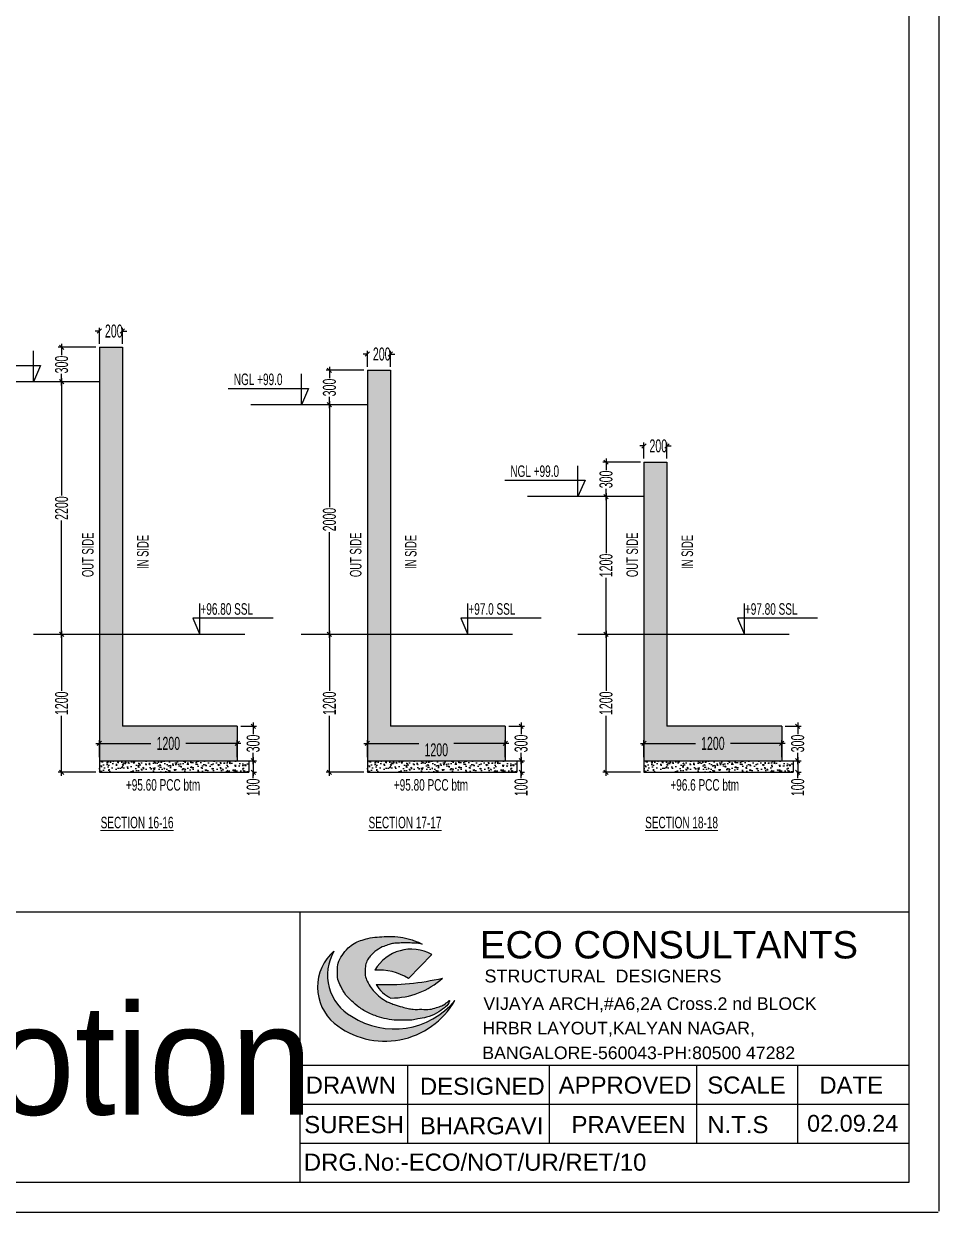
# Model space of a CAD drawing. Extents: x 1878645 to 3043969, y -1160829 to -603973.
# Drawn here: x 2198106 to 2206077, y -726212 to -715862 of the extents above; entities that cross this region are included whole.
import ezdxf

# ---------------------------------------------------------------- set-up
doc = ezdxf.new("R2010")
doc.units = 0
doc.header["$LTSCALE"] = 100
doc.header["$PDMODE"] = 66
doc.linetypes.add('CONTINOUS', pattern=[0])
doc.linetypes.add('CONTINULUS', pattern=[0])
doc.layers.get('Defpoints').update_dxf_attribs({"lineweight": 0})
for name, color, linetype in [('A-ANNO-TEXT', 8, 'Continuous'), ('C-HAT', 8, 'Continuous'), ('C-RETAINING WALL DETAILS', 4, 'Continuous'), ('C-T6-T7- PCC HATCH', 8, 'CONTINOUS'), ('Dim', 3, 'Continuous'), ('S-LEVEL MARK', 4, 'Continuous')]:
    doc.layers.add(name, color=color, linetype=linetype)
doc.layers.add('STR-DIM', color=1, linetype='CONTINOUS', lineweight=5)
doc.styles.add('ARIAL', font='arial.ttf')
doc.styles.add('SOBHA', font='swisscl.ttf')
doc.styles.add('sobha.sed', font='swisscl.ttf', dxfattribs={"width": 0.8})
doc.styles.get("Standard").update_dxf_attribs({"font": 'verdana.ttf'})
doc.dimstyles.new('S-25 MM', dxfattribs={"dimscale": 25, "dimtxt": 2.5, "dimasz": 1.5, "dimexe": 1.15, "dimexo": 1.25, "dimgap": 0.1, "dimtad": 0, "dimdec": 0, "dimrnd": 0.0005, "dimzin": 0, "dimdsep": 46, "dimtxsty": 'sobha.sed', "dimblk": 'OBLIQUE', "dimcen": 0.09, "dimdle": 1.25, "dimclrd": 8, "dimclre": 8, "dimclrt": 6, "dimadec": 0, "dimazin": 0, "dimtfac": 1, "dimtdec": 0, "dimtofl": 0, "dimtmove": 1, "dimatfit": 3, "dimfxl": 1, "dimtolj": 1, "dimtzin": 0, "dimlwd": -1, "dimlwe": -1, "dimarcsym": 0})

# ---------------------------------------------------------------- blocks, each defined once
blk = doc.blocks.new('A$C03881B15')
h = blk.add_hatch(color=86)
edge = h.paths.add_edge_path()
edge.add_spline(control_points=[(80.13, 74.41), (78.85, 75), (76.69, 76), (73.1, 77.43), (68.18, 78.81), (61.26, 80.31), (50.9, 80.22), (41.22, 79.59), (33.08, 77.17), (27.87, 74.93), (22.82, 71.27), (18.86, 65.95), (15.44, 60.15), (15.18, 53.72), (15.1, 47.58), (18.03, 41.39), (21.16, 35.51), (26.32, 30.5), (31.99, 25.53), (38.13, 21.89), (44.74, 19.25), (51.16, 17.26), (58.33, 16.06), (65.45, 16.02), (71.55, 15.89), (77.51, 17.26), (84.07, 18.16), (90.9, 20.98), (96.88, 25.11), (99.82, 27.85), (101.76, 32.3), (97.95, 28.47), (95.29, 27.07), (90.7, 25.57), (85.71, 24), (79.61, 24.63), (74.11, 24.11), (69.12, 25.03), (64.34, 26.36), (59.38, 27.61), (54.15, 29.86), (48.99, 32.35), (44.79, 36.67), (40.7, 40.84), (38.23, 45.5), (36.25, 50.18), (36.39, 54.8), (36.72, 59.25), (38.65, 62.9), (40.96, 66.04), (44.55, 69.15), (48.83, 72.15), (53.58, 73.58), (57.36, 74.9), (61.86, 75.08), (66.86, 75.47), (72.1, 75.08), (76.47, 75.16), (79.05, 74.63), (80.13, 74.41)], knot_values=[0, 0, 0, 0, 4.246861, 7.151323, 11.574121, 19.568641, 28.284106, 42.532398, 48.483783, 53.661456, 59.51565, 66.913681, 73.498071, 79.210966, 85.953473, 91.616477, 99.444488, 105.843059, 113.009162, 122.067605, 127.0701, 134.32743, 142.216889, 148.745282, 155.694438, 160.400867, 167.046747, 175.449227, 182.569509, 187.795037, 189.591977, 192.748202, 196.718591, 201.178225, 206.385034, 212.489071, 219.22456, 222.909441, 227.611665, 234.117384, 238.200733, 244.721149, 251.073285, 256.13887, 262.138806, 266.82668, 271.11882, 275.84401, 280.031219, 283.282413, 287.51717, 294.218602, 298.74557, 302.327722, 306.174014, 312.165346, 317.363286, 321.907225, 325.229978, 325.229978, 325.229978, 325.229978], degree=3, periodic=0)
for points in [[(12.6, 68.89, 0.461258), (12.85, 13.7, 0.462447), (105.12, 31.11, -0.379805), (26.12, 19.06, -0.421297)], [(87.5, 66.42, 0.406571), (43.8, 54.37, -0.163156), (69.65, 47.96)], [(95.68, 48.32, -0.068364), (44.78, 43.49, 0.15409), (56.2, 33.05, 0.189191)]]:
    blk.add_hatch(color=8).paths.add_polyline_path(points)
at = {"color": 8}
blk.add_line((69.65, 47.96), (87.5, 66.42), dxfattribs=at)
for centre, radius, start, end in [((36.28, 41.4), 36.28, 130.73376, 229.78127), ((43.68, 50.57), 36.08, 149.48206, 240.8643), ((71.84, 37.97), 32.48, 61.17081, 149.67179), ((47.18, 12.61), 41.89, 57.55821, 94.62417), ((52.66, 231.17), 187.84, 267.5961, 283.23961), ((56.49, 90.98), 57.93, 269.72004, 312.57295), ((67.03, 56.37), 25.71, 210.05787, 245.09714), ((51.59, 61.61), 61.61, 231.04983, 330.32193), ((58.83, 69.58), 60.19, 237.0781, 320.26627)]:
    blk.add_arc(centre, radius, start, end, dxfattribs=at)
at = {"color": 86}
blk.add_spline([(80.13, 74.41), (76.26, 76.15), (73.56, 77.2), (69.31, 78.46), (61.47, 79.98), (52.75, 80.18), (38.58, 78.67), (32.88, 76.98), (28.15, 74.86), (23.43, 71.4), (18.8, 65.63), (15.85, 59.74), (15.22, 54.07), (15.64, 47.34), (17.75, 42.08), (21.75, 35.35), (26.17, 30.72), (31.64, 26.1), (39.43, 21.47), (44.06, 19.58), (51, 17.47), (58.79, 16.21), (65.32, 16), (72.26, 16.21), (76.89, 17.05), (83.42, 18.32), (91.21, 21.47), (97.1, 25.47), (100.47, 29.46), (101.1, 31.14), (98.57, 29.25), (95.2, 27.15), (90.99, 25.68), (85.94, 24.41), (79.84, 24.41), (73.1, 24.41), (69.47, 25.01), (64.91, 26.18), (58.67, 28), (54.89, 29.57), (49.17, 32.69), (44.48, 36.98), (41.1, 40.75), (38.11, 45.95), (36.55, 50.37), (36.42, 54.66), (37.07, 59.34), (38.89, 63.11), (40.84, 65.71), (43.96, 68.57), (49.61, 72.18), (53.87, 73.7), (57.31, 74.7), (61.14, 75.07), (67.13, 75.33), (72.32, 75.15), (76.86, 74.98), (80.13, 74.41)], degree=3, dxfattribs=at)
blk = doc.blocks.new('_OBLIQUE')
at = {"color": 0, "linetype": 'ByBlock'}
blk.add_line((-0.5, -0.5), (0.5, 0.5), dxfattribs=at)
blk = doc.blocks.new('*D1172')
at = {"layer": 'Defpoints', "color": 0, "transparency": 16777216}
for p in [(2198965, -718539), (2198765, -718680), (2198965, -718680)]:
    blk.add_point(p, dxfattribs=at)
at = {"layer": 'Dim', "color": 8, "transparency": 16777216}
for p, q in [((2198765, -718539), (2198728, -718539)), ((2198765, -718649), (2198765, -718510)), ((2198965, -718649), (2198965, -718510)), ((2198965, -718539), (2199003, -718539))]:
    blk.add_line(p, q, dxfattribs=at)
at = {"layer": 'Dim', "color": 8, "transparency": 16777216, "xscale": 37.5, "yscale": 37.5, "zscale": 37.5}
blk.add_blockref('_OBLIQUE', (2198765, -718539), dxfattribs=at)
at = {"layer": 'Dim', "color": 8, "transparency": 16777216, "xscale": 37.5, "yscale": 37.5, "zscale": 37.5, "rotation": 180}
blk.add_blockref('_OBLIQUE', (2198965, -718539), dxfattribs=at)
at = {"layer": 'Dim', "color": 6, "transparency": 16777216, "insert": (2198890, -718539), "char_height": 112.5, "attachment_point": 5, "style": 'sobha.sed'}
blk.add_mtext('\\A1;200', dxfattribs=at)
blk = doc.blocks.new('*D1166')
at = {"layer": 'Defpoints', "color": 0, "transparency": 16777216}
for p in [(2198436, -718980), (2198765, -718980), (2198965, -721180)]:
    blk.add_point(p, dxfattribs=at)
at = {"layer": 'Dim', "color": 8, "transparency": 16777216}
for p, q in [((2198734, -718980), (2198407, -718980)), ((2198436, -718949), (2198436, -719971)), ((2198436, -721211), (2198436, -720189)), ((2198934, -721180), (2198407, -721180))]:
    blk.add_line(p, q, dxfattribs=at)
at = {"layer": 'Dim', "color": 8, "transparency": 16777216, "xscale": 37.5, "yscale": 37.5, "zscale": 37.5}
for p, rotation in [((2198436, -718980), 90), ((2198436, -721180), 270)]:
    blk.add_blockref('_OBLIQUE', p, dxfattribs=dict(at, rotation=rotation))
at = {"layer": 'Dim', "color": 6, "transparency": 16777216, "insert": (2198436, -720080), "char_height": 112.5, "attachment_point": 5, "rotation": 90, "style": 'sobha.sed'}
blk.add_mtext('\\A1;2200', dxfattribs=at)
blk = doc.blocks.new('*D1167')
at = {"layer": 'Defpoints', "color": 0, "transparency": 16777216}
for p in [(2199965, -721980), (2199965, -722280), (2200104, -722280)]:
    blk.add_point(p, dxfattribs=at)
at = {"layer": 'Dim', "color": 8, "transparency": 16777216}
for p, q in [((2199997, -721980), (2200133, -721980)), ((2200104, -721948), (2200104, -722049)), ((2200104, -722311), (2200104, -722211)), ((2199997, -722280), (2200133, -722280))]:
    blk.add_line(p, q, dxfattribs=at)
at = {"layer": 'Dim', "color": 8, "transparency": 16777216, "xscale": 37.5, "yscale": 37.5, "zscale": 37.5}
for p, rotation in [((2200104, -721980), 90), ((2200104, -722280), 270)]:
    blk.add_blockref('_OBLIQUE', p, dxfattribs=dict(at, rotation=rotation))
at = {"layer": 'Dim', "color": 6, "transparency": 16777216, "insert": (2200104, -722130), "char_height": 112.5, "attachment_point": 5, "rotation": 90, "style": 'sobha.sed'}
blk.add_mtext('\\A1;300', dxfattribs=at)
blk = doc.blocks.new('*D1168')
at = {"layer": 'Defpoints', "color": 0}
for p in [(2199965, -722130), (2198765, -722280), (2199965, -722280)]:
    blk.add_point(p, dxfattribs=at)
at = {"layer": 'Dim', "color": 8}
for p, q in [((2198765, -722249), (2198765, -722101)), ((2199965, -722249), (2199965, -722101)), ((2198734, -722130), (2199213, -722130)), ((2199997, -722130), (2199518, -722130))]:
    blk.add_line(p, q, dxfattribs=at)
at = {"layer": 'Dim', "color": 8, "xscale": 37.5, "yscale": 37.5, "zscale": 37.5, "rotation": 180}
blk.add_blockref('_OBLIQUE', (2198765, -722130), dxfattribs=at)
at = {"layer": 'Dim', "color": 8, "xscale": 37.5, "yscale": 37.5, "zscale": 37.5}
blk.add_blockref('_OBLIQUE', (2199965, -722130), dxfattribs=at)
at = {"layer": 'Dim', "color": 6, "insert": (2199365, -722130), "char_height": 112.5, "attachment_point": 5, "style": 'sobha.sed'}
blk.add_mtext('\\A1;1200', dxfattribs=at)
blk = doc.blocks.new('*D1169')
at = {"layer": 'Defpoints', "color": 0, "transparency": 16777216}
for p in [(2200065, -722280), (2200065, -722380), (2200104, -722380)]:
    blk.add_point(p, dxfattribs=at)
at = {"layer": 'Dim', "color": 8, "transparency": 16777216}
for p, q in [((2200097, -722280), (2200133, -722280)), ((2200104, -722249), (2200104, -722411)), ((2200097, -722380), (2200133, -722380)), ((2200104, -722432), (2200104, -722380))]:
    blk.add_line(p, q, dxfattribs=at)
at = {"layer": 'Dim', "color": 8, "transparency": 16777216, "xscale": 37.5, "yscale": 37.5, "zscale": 37.5}
for p, rotation in [((2200104, -722280), 90), ((2200104, -722380), 270)]:
    blk.add_blockref('_OBLIQUE', p, dxfattribs=dict(at, rotation=rotation))
at = {"layer": 'Dim', "color": 6, "transparency": 16777216, "insert": (2200104, -722512), "char_height": 112.5, "attachment_point": 5, "rotation": 90, "style": 'sobha.sed'}
blk.add_mtext('\\A1;100', dxfattribs=at)
blk = doc.blocks.new('*D1170')
at = {"layer": 'Defpoints', "color": 0, "transparency": 16777216}
for p in [(2198436, -721180), (2198765, -721180), (2198765, -722380)]:
    blk.add_point(p, dxfattribs=at)
at = {"layer": 'Dim', "color": 8, "transparency": 16777216}
for p, q in [((2198734, -721180), (2198407, -721180)), ((2198436, -721149), (2198436, -721672)), ((2198436, -722411), (2198436, -721888)), ((2198734, -722380), (2198407, -722380))]:
    blk.add_line(p, q, dxfattribs=at)
at = {"layer": 'Dim', "color": 8, "transparency": 16777216, "xscale": 37.5, "yscale": 37.5, "zscale": 37.5}
for p, rotation in [((2198436, -721180), 90), ((2198436, -722380), 270)]:
    blk.add_blockref('_OBLIQUE', p, dxfattribs=dict(at, rotation=rotation))
at = {"layer": 'Dim', "color": 6, "transparency": 16777216, "insert": (2198436, -721780), "char_height": 112.5, "attachment_point": 5, "rotation": 90, "style": 'sobha.sed'}
blk.add_mtext('\\A1;1200', dxfattribs=at)
blk = doc.blocks.new('*D1171')
at = {"layer": 'Defpoints', "color": 0, "transparency": 16777216}
for p in [(2198436, -718680), (2198765, -718680), (2198765, -718980)]:
    blk.add_point(p, dxfattribs=at)
at = {"layer": 'Dim', "color": 8, "transparency": 16777216}
for p, q in [((2198734, -718680), (2198407, -718680)), ((2198436, -718649), (2198436, -718749)), ((2198734, -718980), (2198407, -718980)), ((2198436, -719011), (2198436, -718911))]:
    blk.add_line(p, q, dxfattribs=at)
at = {"layer": 'Dim', "color": 8, "transparency": 16777216, "xscale": 37.5, "yscale": 37.5, "zscale": 37.5}
for p, rotation in [((2198436, -718680), 90), ((2198436, -718980), 270)]:
    blk.add_blockref('_OBLIQUE', p, dxfattribs=dict(at, rotation=rotation))
at = {"layer": 'Dim', "color": 6, "transparency": 16777216, "insert": (2198436, -718830), "char_height": 112.5, "attachment_point": 5, "rotation": 90, "style": 'sobha.sed'}
blk.add_mtext('\\A1;300', dxfattribs=at)
blk = doc.blocks.new('*D1173')
at = {"layer": 'Defpoints', "color": 0, "transparency": 16777216}
for p in [(2201298, -718739), (2201098, -718880), (2201298, -718880)]:
    blk.add_point(p, dxfattribs=at)
at = {"layer": 'Dim', "color": 8, "transparency": 16777216}
for p, q in [((2201098, -718739), (2201061, -718739)), ((2201098, -718849), (2201098, -718710)), ((2201298, -718849), (2201298, -718710)), ((2201298, -718739), (2201336, -718739))]:
    blk.add_line(p, q, dxfattribs=at)
at = {"layer": 'Dim', "color": 8, "transparency": 16777216, "xscale": 37.5, "yscale": 37.5, "zscale": 37.5}
blk.add_blockref('_OBLIQUE', (2201098, -718739), dxfattribs=at)
at = {"layer": 'Dim', "color": 8, "transparency": 16777216, "xscale": 37.5, "yscale": 37.5, "zscale": 37.5, "rotation": 180}
blk.add_blockref('_OBLIQUE', (2201298, -718739), dxfattribs=at)
at = {"layer": 'Dim', "color": 6, "transparency": 16777216, "insert": (2201223, -718739), "char_height": 112.5, "attachment_point": 5, "style": 'sobha.sed'}
blk.add_mtext('\\A1;200', dxfattribs=at)
blk = doc.blocks.new('*D1174')
at = {"layer": 'Defpoints', "color": 0, "transparency": 16777216}
for p in [(2200768, -719180), (2201098, -719180), (2201298, -721180)]:
    blk.add_point(p, dxfattribs=at)
at = {"layer": 'Dim', "color": 8, "transparency": 16777216}
for p, q in [((2201067, -719180), (2200740, -719180)), ((2200768, -719149), (2200768, -720071)), ((2200768, -721211), (2200768, -720289)), ((2201267, -721180), (2200740, -721180))]:
    blk.add_line(p, q, dxfattribs=at)
at = {"layer": 'Dim', "color": 8, "transparency": 16777216, "xscale": 37.5, "yscale": 37.5, "zscale": 37.5}
for p, rotation in [((2200768, -719180), 90), ((2200768, -721180), 270)]:
    blk.add_blockref('_OBLIQUE', p, dxfattribs=dict(at, rotation=rotation))
at = {"layer": 'Dim', "color": 6, "transparency": 16777216, "insert": (2200768, -720180), "char_height": 112.5, "attachment_point": 5, "rotation": 90, "style": 'sobha.sed'}
blk.add_mtext('\\A1;2000', dxfattribs=at)
blk = doc.blocks.new('*D1175')
at = {"layer": 'Defpoints', "color": 0, "transparency": 16777216}
for p in [(2202298, -721980), (2202298, -722280), (2202437, -722280)]:
    blk.add_point(p, dxfattribs=at)
at = {"layer": 'Dim', "color": 8, "transparency": 16777216}
for p, q in [((2202329, -721980), (2202466, -721980)), ((2202437, -721948), (2202437, -722049)), ((2202437, -722311), (2202437, -722211)), ((2202329, -722280), (2202466, -722280))]:
    blk.add_line(p, q, dxfattribs=at)
at = {"layer": 'Dim', "color": 8, "transparency": 16777216, "xscale": 37.5, "yscale": 37.5, "zscale": 37.5}
for p, rotation in [((2202437, -721980), 90), ((2202437, -722280), 270)]:
    blk.add_blockref('_OBLIQUE', p, dxfattribs=dict(at, rotation=rotation))
at = {"layer": 'Dim', "color": 6, "transparency": 16777216, "insert": (2202437, -722130), "char_height": 112.5, "attachment_point": 5, "rotation": 90, "style": 'sobha.sed'}
blk.add_mtext('\\A1;300', dxfattribs=at)
blk = doc.blocks.new('*D1176')
at = {"layer": 'Defpoints', "color": 0}
for p in [(2202298, -722130), (2201098, -722280), (2202298, -722280)]:
    blk.add_point(p, dxfattribs=at)
at = {"layer": 'Dim', "color": 8}
for p, q in [((2201098, -722249), (2201098, -722101)), ((2202298, -722249), (2202298, -722101)), ((2201067, -722130), (2201546, -722130)), ((2202329, -722130), (2201851, -722130))]:
    blk.add_line(p, q, dxfattribs=at)
at = {"layer": 'Dim', "color": 8, "xscale": 37.5, "yscale": 37.5, "zscale": 37.5, "rotation": 180}
blk.add_blockref('_OBLIQUE', (2201098, -722130), dxfattribs=at)
at = {"layer": 'Dim', "color": 8, "xscale": 37.5, "yscale": 37.5, "zscale": 37.5}
blk.add_blockref('_OBLIQUE', (2202298, -722130), dxfattribs=at)
at = {"layer": 'Dim', "color": 6, "insert": (2201698, -722186), "char_height": 112.5, "attachment_point": 5, "style": 'sobha.sed'}
blk.add_mtext('\\A1;1200', dxfattribs=at)
blk = doc.blocks.new('*D1177')
at = {"layer": 'Defpoints', "color": 0, "transparency": 16777216}
for p in [(2202398, -722280), (2202398, -722380), (2202437, -722380)]:
    blk.add_point(p, dxfattribs=at)
at = {"layer": 'Dim', "color": 8, "transparency": 16777216}
for p, q in [((2202429, -722280), (2202466, -722280)), ((2202437, -722249), (2202437, -722411)), ((2202429, -722380), (2202466, -722380)), ((2202437, -722432), (2202437, -722380))]:
    blk.add_line(p, q, dxfattribs=at)
at = {"layer": 'Dim', "color": 8, "transparency": 16777216, "xscale": 37.5, "yscale": 37.5, "zscale": 37.5}
for p, rotation in [((2202437, -722280), 90), ((2202437, -722380), 270)]:
    blk.add_blockref('_OBLIQUE', p, dxfattribs=dict(at, rotation=rotation))
at = {"layer": 'Dim', "color": 6, "transparency": 16777216, "insert": (2202437, -722512), "char_height": 112.5, "attachment_point": 5, "rotation": 90, "style": 'sobha.sed'}
blk.add_mtext('\\A1;100', dxfattribs=at)
blk = doc.blocks.new('*D1178')
at = {"layer": 'Defpoints', "color": 0, "transparency": 16777216}
for p in [(2200768, -721180), (2201098, -721180), (2201098, -722380)]:
    blk.add_point(p, dxfattribs=at)
at = {"layer": 'Dim', "color": 8, "transparency": 16777216}
for p, q in [((2201067, -721180), (2200740, -721180)), ((2200768, -721149), (2200768, -721672)), ((2200768, -722411), (2200768, -721888)), ((2201067, -722380), (2200740, -722380))]:
    blk.add_line(p, q, dxfattribs=at)
at = {"layer": 'Dim', "color": 8, "transparency": 16777216, "xscale": 37.5, "yscale": 37.5, "zscale": 37.5}
for p, rotation in [((2200768, -721180), 90), ((2200768, -722380), 270)]:
    blk.add_blockref('_OBLIQUE', p, dxfattribs=dict(at, rotation=rotation))
at = {"layer": 'Dim', "color": 6, "transparency": 16777216, "insert": (2200768, -721780), "char_height": 112.5, "attachment_point": 5, "rotation": 90, "style": 'sobha.sed'}
blk.add_mtext('\\A1;1200', dxfattribs=at)
blk = doc.blocks.new('*D1179')
at = {"layer": 'Defpoints', "color": 0, "transparency": 16777216}
for p in [(2200768, -718880), (2201098, -718880), (2201098, -719180)]:
    blk.add_point(p, dxfattribs=at)
at = {"layer": 'Dim', "color": 8, "transparency": 16777216}
for p, q in [((2201067, -718880), (2200740, -718880)), ((2200768, -718849), (2200768, -718949)), ((2200768, -719211), (2200768, -719111)), ((2201067, -719180), (2200740, -719180))]:
    blk.add_line(p, q, dxfattribs=at)
at = {"layer": 'Dim', "color": 8, "transparency": 16777216, "xscale": 37.5, "yscale": 37.5, "zscale": 37.5}
for p, rotation in [((2200768, -718880), 90), ((2200768, -719180), 270)]:
    blk.add_blockref('_OBLIQUE', p, dxfattribs=dict(at, rotation=rotation))
at = {"layer": 'Dim', "color": 6, "transparency": 16777216, "insert": (2200768, -719030), "char_height": 112.5, "attachment_point": 5, "rotation": 90, "style": 'sobha.sed'}
blk.add_mtext('\\A1;300', dxfattribs=at)
blk = doc.blocks.new('*D1180')
at = {"layer": 'Defpoints', "color": 0, "transparency": 16777216}
for p in [(2203706, -719539), (2203506, -719680), (2203706, -719680)]:
    blk.add_point(p, dxfattribs=at)
at = {"layer": 'Dim', "color": 8, "transparency": 16777216}
for p, q in [((2203506, -719649), (2203506, -719510)), ((2203706, -719649), (2203706, -719510)), ((2203506, -719539), (2203469, -719539)), ((2203706, -719539), (2203744, -719539))]:
    blk.add_line(p, q, dxfattribs=at)
at = {"layer": 'Dim', "color": 8, "transparency": 16777216, "xscale": 37.5, "yscale": 37.5, "zscale": 37.5}
blk.add_blockref('_OBLIQUE', (2203506, -719539), dxfattribs=at)
at = {"layer": 'Dim', "color": 8, "transparency": 16777216, "xscale": 37.5, "yscale": 37.5, "zscale": 37.5, "rotation": 180}
blk.add_blockref('_OBLIQUE', (2203706, -719539), dxfattribs=at)
at = {"layer": 'Dim', "color": 6, "transparency": 16777216, "insert": (2203631, -719539), "char_height": 112.5, "attachment_point": 5, "style": 'sobha.sed'}
blk.add_mtext('\\A1;200', dxfattribs=at)
blk = doc.blocks.new('*D1181')
at = {"layer": 'Defpoints', "color": 0, "transparency": 16777216}
for p in [(2203176, -719980), (2203506, -719980), (2203706, -721180)]:
    blk.add_point(p, dxfattribs=at)
at = {"layer": 'Dim', "color": 8, "transparency": 16777216}
for p, q in [((2203475, -719980), (2203148, -719980)), ((2203176, -719949), (2203176, -720472)), ((2203176, -721211), (2203176, -720688)), ((2203675, -721180), (2203148, -721180))]:
    blk.add_line(p, q, dxfattribs=at)
at = {"layer": 'Dim', "color": 8, "transparency": 16777216, "xscale": 37.5, "yscale": 37.5, "zscale": 37.5}
for p, rotation in [((2203176, -719980), 90), ((2203176, -721180), 270)]:
    blk.add_blockref('_OBLIQUE', p, dxfattribs=dict(at, rotation=rotation))
at = {"layer": 'Dim', "color": 6, "transparency": 16777216, "insert": (2203176, -720580), "char_height": 112.5, "attachment_point": 5, "rotation": 90, "style": 'sobha.sed'}
blk.add_mtext('\\A1;1200', dxfattribs=at)
blk = doc.blocks.new('*D1182')
at = {"layer": 'Defpoints', "color": 0, "transparency": 16777216}
for p in [(2204706, -721980), (2204706, -722280), (2204845, -722280)]:
    blk.add_point(p, dxfattribs=at)
at = {"layer": 'Dim', "color": 8, "transparency": 16777216}
for p, q in [((2204737, -721980), (2204874, -721980)), ((2204845, -721948), (2204845, -722049)), ((2204845, -722311), (2204845, -722211)), ((2204737, -722280), (2204874, -722280))]:
    blk.add_line(p, q, dxfattribs=at)
at = {"layer": 'Dim', "color": 8, "transparency": 16777216, "xscale": 37.5, "yscale": 37.5, "zscale": 37.5}
for p, rotation in [((2204845, -721980), 90), ((2204845, -722280), 270)]:
    blk.add_blockref('_OBLIQUE', p, dxfattribs=dict(at, rotation=rotation))
at = {"layer": 'Dim', "color": 6, "transparency": 16777216, "insert": (2204845, -722130), "char_height": 112.5, "attachment_point": 5, "rotation": 90, "style": 'sobha.sed'}
blk.add_mtext('\\A1;300', dxfattribs=at)
blk = doc.blocks.new('*D1183')
at = {"layer": 'Defpoints', "color": 0}
for p in [(2204706, -722130), (2203506, -722280), (2204706, -722280)]:
    blk.add_point(p, dxfattribs=at)
at = {"layer": 'Dim', "color": 8}
for p, q in [((2203506, -722249), (2203506, -722101)), ((2204706, -722249), (2204706, -722101)), ((2203475, -722130), (2203954, -722130)), ((2204737, -722130), (2204259, -722130))]:
    blk.add_line(p, q, dxfattribs=at)
at = {"layer": 'Dim', "color": 8, "xscale": 37.5, "yscale": 37.5, "zscale": 37.5, "rotation": 180}
blk.add_blockref('_OBLIQUE', (2203506, -722130), dxfattribs=at)
at = {"layer": 'Dim', "color": 8, "xscale": 37.5, "yscale": 37.5, "zscale": 37.5}
blk.add_blockref('_OBLIQUE', (2204706, -722130), dxfattribs=at)
at = {"layer": 'Dim', "color": 6, "insert": (2204106, -722130), "char_height": 112.5, "attachment_point": 5, "style": 'sobha.sed'}
blk.add_mtext('\\A1;1200', dxfattribs=at)
blk = doc.blocks.new('*D1184')
at = {"layer": 'Defpoints', "color": 0, "transparency": 16777216}
for p in [(2204806, -722280), (2204806, -722380), (2204845, -722380)]:
    blk.add_point(p, dxfattribs=at)
at = {"layer": 'Dim', "color": 8, "transparency": 16777216}
for p, q in [((2204837, -722280), (2204874, -722280)), ((2204845, -722249), (2204845, -722411)), ((2204837, -722380), (2204874, -722380)), ((2204845, -722432), (2204845, -722380))]:
    blk.add_line(p, q, dxfattribs=at)
at = {"layer": 'Dim', "color": 8, "transparency": 16777216, "xscale": 37.5, "yscale": 37.5, "zscale": 37.5}
for p, rotation in [((2204845, -722280), 90), ((2204845, -722380), 270)]:
    blk.add_blockref('_OBLIQUE', p, dxfattribs=dict(at, rotation=rotation))
at = {"layer": 'Dim', "color": 6, "transparency": 16777216, "insert": (2204845, -722512), "char_height": 112.5, "attachment_point": 5, "rotation": 90, "style": 'sobha.sed'}
blk.add_mtext('\\A1;100', dxfattribs=at)
blk = doc.blocks.new('*D1185')
at = {"layer": 'Defpoints', "color": 0, "transparency": 16777216}
for p in [(2203176, -721180), (2203506, -721180), (2203506, -722380)]:
    blk.add_point(p, dxfattribs=at)
at = {"layer": 'Dim', "color": 8, "transparency": 16777216}
for p, q in [((2203475, -721180), (2203148, -721180)), ((2203176, -721149), (2203176, -721672)), ((2203176, -722411), (2203176, -721888)), ((2203475, -722380), (2203148, -722380))]:
    blk.add_line(p, q, dxfattribs=at)
at = {"layer": 'Dim', "color": 8, "transparency": 16777216, "xscale": 37.5, "yscale": 37.5, "zscale": 37.5}
for p, rotation in [((2203176, -721180), 90), ((2203176, -722380), 270)]:
    blk.add_blockref('_OBLIQUE', p, dxfattribs=dict(at, rotation=rotation))
at = {"layer": 'Dim', "color": 6, "transparency": 16777216, "insert": (2203176, -721780), "char_height": 112.5, "attachment_point": 5, "rotation": 90, "style": 'sobha.sed'}
blk.add_mtext('\\A1;1200', dxfattribs=at)
blk = doc.blocks.new('*D1186')
at = {"layer": 'Defpoints', "color": 0, "transparency": 16777216}
for p in [(2203176, -719680), (2203506, -719680), (2203506, -719980)]:
    blk.add_point(p, dxfattribs=at)
at = {"layer": 'Dim', "color": 8, "transparency": 16777216}
for p, q in [((2203475, -719680), (2203148, -719680)), ((2203176, -719649), (2203176, -719749)), ((2203176, -720011), (2203176, -719911)), ((2203475, -719980), (2203148, -719980))]:
    blk.add_line(p, q, dxfattribs=at)
at = {"layer": 'Dim', "color": 8, "transparency": 16777216, "xscale": 37.5, "yscale": 37.5, "zscale": 37.5}
for p, rotation in [((2203176, -719680), 90), ((2203176, -719980), 270)]:
    blk.add_blockref('_OBLIQUE', p, dxfattribs=dict(at, rotation=rotation))
at = {"layer": 'Dim', "color": 6, "transparency": 16777216, "insert": (2203176, -719830), "char_height": 112.5, "attachment_point": 5, "rotation": 90, "style": 'sobha.sed'}
blk.add_mtext('\\A1;300', dxfattribs=at)

msp = doc.modelspace()

# ---------------------------------------------------------------- hatches: boundary and pattern name
at = {"layer": 'C-HAT'}
h = msp.add_hatch(dxfattribs=at)
h.set_pattern_fill('AR-CONC', color=256, scale=0.5, angle=1)
h.set_pattern_definition([(51, (18758.27, 11136.875), (91.2175484, -6.3785485), [9.525, -104.775]), (356, (18758.27, 11136.88), (-19.2862277, 95.206332), [7.62, -83.820292]), (101.4514447, (18765.875, 11136.34), (71.9313205, 88.8277795), [8.0950044, -89.0451223]), (47.1842, (18757.83, 11162.27), (135.885747, -18.6524715), [14.2875, -157.1625]), (97.6355576, (18769.15, 11160.72), (116.5248975, 125.765857), [12.1425116, -133.567804]), (352.184151, (18757.83, 11162.27), (116.5248975, 125.765857), [11.4299835, -125.729866]), (22, (18770.64, 11156.144), (76.6880367, -49.8017934), [9.525, -104.775]), (327, (18770.64, 11156.14), (29.289046, 92.6192538), [7.62, -83.82]), (72.451445, (18777.03, 11151.99), (105.9770827, 42.817461), [8.0950044, -89.0449688]), (38.5, (18758.273, 11136.875), (0.80622197, 42.29803215), [0, -82.804, 0, -85.09, 0, -84.1375]), (8.5, (18758.273, 11136.875), (32.5305467, 50.6657404), [0, -48.514, 0, -80.899, 0, -32.0675]), (328.5, (18729.957, 11136.38), (67.8349622, -1.68074465), [0, -31.75, 0, -99.06, 0, -131.445]), (318.5, (18717.26, 11136.16), (73.8314336, 14.0039146), [0, -41.275, 0, -65.786, 0, -93.345])])
h.paths.add_polyline_path([(2198765.42724, -722279.85502), (2198765.42724, -722379.85502), (2200065.42724, -722379.85502), (2200065.42724, -722279.85502), (2199965.42724, -722279.85502)])
h = msp.add_hatch(dxfattribs=at)
h.set_pattern_fill('AR-CONC', color=256, scale=0.5, angle=1)
h.set_pattern_definition([(51, (21091.066, 11136.875), (91.2175484, -6.3785485), [9.525, -104.775]), (356, (21091.07, 11136.88), (-19.2862277, 95.206332), [7.62, -83.820292]), (101.4514447, (21098.67, 11136.34), (71.9313205, 88.8277795), [8.0950044, -89.0451223]), (47.1842, (21090.62, 11162.27), (135.885747, -18.6524715), [14.2875, -157.1625]), (97.6355576, (21101.95, 11160.72), (116.5248975, 125.765857), [12.1425116, -133.567804]), (352.184151, (21090.62, 11162.27), (116.5248975, 125.765857), [11.4299835, -125.729866]), (22, (21103.43, 11156.144), (76.6880367, -49.8017934), [9.525, -104.775]), (327, (21103.43, 11156.14), (29.289046, 92.6192538), [7.62, -83.82]), (72.451445, (21109.82, 11151.99), (105.9770827, 42.817461), [8.0950044, -89.0449688]), (38.5, (21091.066, 11136.875), (0.80622197, 42.29803215), [0, -82.804, 0, -85.09, 0, -84.1375]), (8.5, (21091.066, 11136.875), (32.5305467, 50.6657404), [0, -48.514, 0, -80.899, 0, -32.0675]), (328.5, (21062.75, 11136.38), (67.8349622, -1.68074465), [0, -31.75, 0, -99.06, 0, -131.445]), (318.5, (21050.05, 11136.16), (73.8314336, 14.0039146), [0, -41.275, 0, -65.786, 0, -93.345])])
h.paths.add_polyline_path([(2201098.21972, -722279.85502), (2201098.21972, -722379.85502), (2202398.21972, -722379.85502), (2202398.21972, -722279.85502), (2202298.21972, -722279.85502)])
h = msp.add_hatch(dxfattribs=at)
h.set_pattern_fill('AR-CONC', color=256, scale=0.5, angle=1)
h.set_pattern_definition([(51, (23498.895, 11136.875), (91.2175484, -6.3785485), [9.525, -104.775]), (356, (23498.895, 11136.88), (-19.2862277, 95.206332), [7.62, -83.820292]), (101.4514447, (23506.5, 11136.34), (71.9313205, 88.8277795), [8.0950044, -89.0451223]), (47.1842, (23498.45, 11162.27), (135.885747, -18.6524715), [14.2875, -157.1625]), (97.6355576, (23509.78, 11160.72), (116.5248975, 125.765857), [12.1425116, -133.567804]), (352.184151, (23498.45, 11162.27), (116.5248975, 125.765857), [11.4299835, -125.729866]), (22, (23511.26, 11156.144), (76.6880367, -49.8017934), [9.525, -104.775]), (327, (23511.26, 11156.14), (29.289046, 92.6192538), [7.62, -83.82]), (72.451445, (23517.65, 11151.99), (105.9770827, 42.817461), [8.0950044, -89.0449688]), (38.5, (23498.895, 11136.875), (0.80622197, 42.29803215), [0, -82.804, 0, -85.09, 0, -84.1375]), (8.5, (23498.895, 11136.875), (32.5305467, 50.6657404), [0, -48.514, 0, -80.899, 0, -32.0675]), (328.5, (23470.58, 11136.38), (67.8349622, -1.68074465), [0, -31.75, 0, -99.06, 0, -131.445]), (318.5, (23457.88, 11136.16), (73.8314336, 14.0039146), [0, -41.275, 0, -65.786, 0, -93.345])])
h.paths.add_polyline_path([(2203506.0492, -722279.85502), (2203506.0492, -722379.85502), (2204806.0492, -722379.85502), (2204806.0492, -722279.85502), (2204706.0492, -722279.85502)])
at = {"layer": 'Dim', "transparency": 33554546}
for points in [[(2198765.42724, -721179.85502), (2198965.42724, -721179.85502), (2198965.42724, -718679.85502), (2198765.42724, -718679.85502), (2198765.42724, -718979.85502)], [(2201098.21972, -721179.85502), (2201298.21972, -721179.85502), (2201298.21972, -718879.85502), (2201098.21972, -718879.85502), (2201098.21972, -719179.85502)], [(2203506.0492, -721179.85502), (2203706.0492, -721179.85502), (2203706.0492, -719679.85502), (2203506.0492, -719679.85502), (2203506.0492, -719979.85502)], [(2198765.42724, -722279.85502), (2199965.42724, -722279.85502), (2199965.42724, -721979.55722), (2198965.42724, -721979.55722), (2198965.42724, -721179.85502), (2198765.42724, -721179.85502)], [(2201098.21972, -722279.85502), (2202298.21972, -722279.85502), (2202298.21972, -721979.55722), (2201298.21972, -721979.55722), (2201298.21972, -721179.85502), (2201098.21972, -721179.85502)], [(2203506.0492, -722279.85502), (2204706.0492, -722279.85502), (2204706.0492, -721979.55722), (2203706.0492, -721979.55722), (2203706.0492, -721179.85502), (2203506.0492, -721179.85502)]]:
    msp.add_hatch(color=8, dxfattribs=at).paths.add_polyline_path(points)

# ---------------------------------------------------------------- linework, layer by layer
at = {"color": 35}
for p, q in [((2206077.06103, -726202.18438), (2206077.06103, -705527.26406)), ((2177617.69715, -726212.21588), (2206067.02953, -726212.21588))]:
    msp.add_line(p, q, dxfattribs=at)
for p, q in [((2205816.24204, -725951.39689), (2205816.24204, -705788.08304)), ((2205816.24204, -723600.20827), (2178129.30362, -723600.20827)), ((2200514.01978, -725951.39689), (2200514.01978, -723605.23855)), ((2205816.24204, -724935.70757), (2200514.01978, -724935.70757)), ((2201448.40061, -724935.70757), (2201448.40061, -725612.83379)), ((2202679.47667, -724935.70757), (2202679.47667, -725612.83379)), ((2202679.47667, -724935.70757), (2202679.47667, -725612.83379)), ((2203965.04583, -724935.70757), (2203965.04583, -725612.83379)), ((2204841.64352, -724935.70757), (2204841.64352, -725612.83379)), ((2205816.24204, -725274.27068), (2200514.01978, -725274.27068)), ((2205816.24204, -725612.83379), (2200514.01978, -725612.83379)), ((2177878.51614, -725951.39689), (2205816.24204, -725951.39689))]:
    msp.add_line(p, q)
at = {"layer": 'C-RETAINING WALL DETAILS', "color": 2}
for p, q in [((2198765.42724, -718679.85502), (2198765.42724, -722279.85502)), ((2198765.42724, -718679.85502), (2198965.42724, -718679.85502)), ((2198965.42724, -718679.85502), (2198965.42724, -721979.55722)), ((2201098.21972, -718879.85502), (2201098.21972, -722279.85502)), ((2201098.21972, -718879.85502), (2201298.21972, -718879.85502)), ((2201298.21972, -718879.85502), (2201298.21972, -721979.55722)), ((2203506.0492, -719679.85502), (2203506.0492, -722279.85502)), ((2203506.0492, -719679.85502), (2203706.0492, -719679.85502)), ((2203706.0492, -719679.85502), (2203706.0492, -721979.55722)), ((2199965.42724, -721979.55722), (2198965.42724, -721979.55722)), ((2199965.42724, -721979.55722), (2199965.42724, -722279.85502)), ((2202298.21972, -721979.55722), (2201298.21972, -721979.55722)), ((2202298.21972, -721979.55722), (2202298.21972, -722279.85502)), ((2204706.0492, -721979.55722), (2203706.0492, -721979.55722)), ((2204706.0492, -721979.55722), (2204706.0492, -722279.85502)), ((2198765.42724, -722279.85502), (2199965.42724, -722279.85502)), ((2198765.42724, -722279.85502), (2198765.42724, -722379.85502)), ((2199965.42724, -722279.85502), (2200065.42724, -722279.85502)), ((2200065.42724, -722279.85502), (2200065.42724, -722379.85502)), ((2201098.21972, -722279.85502), (2202298.21972, -722279.85502)), ((2201098.21972, -722279.85502), (2201098.21972, -722379.85502)), ((2202298.21972, -722279.85502), (2202398.21972, -722279.85502)), ((2202398.21972, -722279.85502), (2202398.21972, -722379.85502)), ((2203506.0492, -722279.85502), (2204706.0492, -722279.85502)), ((2203506.0492, -722279.85502), (2203506.0492, -722379.85502)), ((2204706.0492, -722279.85502), (2204806.0492, -722279.85502)), ((2204806.0492, -722279.85502), (2204806.0492, -722379.85502)), ((2198765.42724, -722379.85502), (2200065.42724, -722379.85502)), ((2201098.21972, -722379.85502), (2202398.21972, -722379.85502)), ((2203506.0492, -722379.85502), (2204806.0492, -722379.85502))]:
    msp.add_line(p, q, dxfattribs=at)
at = {"layer": 'C-T6-T7- PCC HATCH', "color": 8, "linetype": 'CONTINULUS'}
for p, q in [((2198765.42724, -718979.85502), (2197750.82172, -718979.85502)), ((2201098.21972, -719179.85502), (2200083.6142, -719179.85502)), ((2203506.0492, -719979.85502), (2202491.44368, -719979.85502)), ((2200030.03276, -721179.85502), (2198189.81751, -721179.85502)), ((2202362.82524, -721179.85502), (2200522.60999, -721179.85502)), ((2204770.65472, -721179.85502), (2202930.43947, -721179.85502))]:
    msp.add_line(p, q, dxfattribs=at)
at = {"layer": 'S-LEVEL MARK', "color": 1, "linetype": 'CONTINULUS'}
for points in [[(2197553.80243, -718837.72948), (2198252.31823, -718837.72948), (2198191.22527, -718979.85502), (2198191.22527, -718711.20996)], [(2199886.59491, -719037.72948), (2200585.11071, -719037.72948), (2200524.01775, -719179.85502), (2200524.01775, -718911.20996)], [(2202294.42439, -719837.72948), (2202992.94019, -719837.72948), (2202931.84723, -719979.85502), (2202931.84723, -719711.20996)], [(2200277.76304, -721037.72948), (2199579.24723, -721037.72948), (2199640.3402, -721179.85502), (2199640.3402, -720911.20996)], [(2202610.55552, -721037.72948), (2201912.03971, -721037.72948), (2201973.13268, -721179.85502), (2201973.13268, -720911.20996)], [(2205018.385, -721037.72948), (2204319.86919, -721037.72948), (2204380.96216, -721179.85502), (2204380.96216, -720911.20996)]]:
    msp.add_lwpolyline(points, dxfattribs=at)

# ---------------------------------------------------------------- block references
at = {"color": 1, "xscale": 11.37312018595103, "yscale": 11.37312018595103, "zscale": 11.37312018595103}
msp.add_blockref('A$C03881B15', (2200663.94983, -724722.65275), dxfattribs=at)

# ---------------------------------------------------------------- texts
at = {"color": 86, "style": 'ARIAL'}
msp.add_text('ECO CONSULTANTS', height=238.2237611, dxfattribs=at).set_placement((2202078.84647, -724002.33512))
at = {"style": 'ARIAL'}
for s, height, p in [('STRUCTURAL  DESIGNERS ', 112.1637284, (2202117.43823, -724211.42128)), ('VIJAYA ARCH,#A6,2A Cross.2 nd BLOCK', 109.9204538, (2202108.00592, -724450.62121)), ('HRBR LAYOUT,KALYAN NAGAR,', 109.9204538, (2202100.25536, -724663.50174)), ('BANGALORE-560043-PH:80500 47282', 109.9204538, (2202099.16524, -724878.85053)), ('DRAWN', 148.967766, (2200560.85062, -725179.37408)), ('DESIGNED', 148.967766, (2201555.1359, -725189.74136)), ('APPROVED', 148.967766, (2202763.74173, -725179.37408)), ('SCALE', 148.967766, (2204057.58793, -725179.27632)), ('DATE', 148.967766, (2205033.31394, -725179.27632)), ('SURESH', 148.967766, (2200548.47494, -725523.53906)), ('BHARGAVI', 148.967766, (2201555.1359, -725533.90634)), ('PRAVEEN', 148.967766, (2202875.64484, -725523.53906)), ('N.T.S', 148.967766, (2204057.58793, -725523.4413)), ('02.09.24', 146.18542, (2204926.31101, -725511.02859)), ('DRG.No:-ECO/NOT/UR/RET/10', 148.9677665, (2200544.64581, -725850.51311))]:
    msp.add_text(s, height=height, dxfattribs=at).set_placement(p)
at = {"layer": 'A-ANNO-TEXT', "insert": (2197122.81324, -724402.87003), "char_height": 960.3810306, "width": 35594.06628, "attachment_point": 1}
msp.add_mtext('\\pxql;{\\fNiagara Solid|b0|i0|c0|p82;\\C251;n\\C252;otio\\C251;n}', dxfattribs=at)
at = {"layer": 'Dim', "color": 6, "char_height": 100, "width": 3358.1194209, "attachment_point": 5, "rotation": 90, "style": 'sobha.sed'}
for s, insert in [('\\A1;OUT SIDE', (2198664.20589, -720487.1055)), ('\\A1;IN SIDE', (2199143.54368, -720461.68422)), ('\\A1;OUT SIDE', (2200996.99837, -720487.1055)), ('\\A1;IN SIDE', (2201476.33616, -720461.68422)), ('\\A1;OUT SIDE', (2203404.82785, -720487.1055)), ('\\A1;IN SIDE', (2203884.16564, -720461.68422))]:
    msp.add_mtext(s, dxfattribs=dict(at, insert=insert))
at = {"layer": 'STR-DIM', "color": 30, "style": 'SOBHA', "width": 0.85}
for s, p in [('NGL +99.0', (2199935.15205, -719008.70318)), ('NGL +99.0', (2202342.98153, -719808.70318)), ('+96.80 SSL', (2199644.76723, -721008.70318)), ('+97.0 SSL', (2201977.55971, -721008.70318)), ('+97.80 SSL', (2204385.38919, -721008.70318)), ('+95.60 PCC btm', (2198995.66397, -722540.60396)), ('+95.80 PCC btm', (2201328.45645, -722540.60396)), ('+96.6 PCC btm', (2203736.28593, -722540.60396)), ('%%USECTION 16-16', (2198775.79852, -722868.50273)), ('%%USECTION 17-17', (2201108.591, -722868.50273)), ('%%USECTION 18-18', (2203516.42048, -722868.50273))]:
    msp.add_text(s, height=100, dxfattribs=at).set_placement(p)

# ---------------------------------------------------------------- dimensions: what is measured, and where the dimension line sits
at = {"layer": 'Dim'}
for base, p1, p2, angle, override, picture, middle in [((2198965.42724, -718538.79357), (2198765.42724, -718679.85502), (2198965.42724, -718679.85502), 180, {"dimtxt": 4.5, "dimblk": 'OBLIQUE'}, '*D1172', (2198890.42724, -718538.79357)), ((2201298.21972, -718738.79357), (2201098.21972, -718879.85502), (2201298.21972, -718879.85502), 180, {"dimtxt": 4.5, "dimblk": 'OBLIQUE'}, '*D1173', (2201223.21972, -718738.79357)), ((2203706.0492, -719538.79357), (2203506.0492, -719679.85502), (2203706.0492, -719679.85502), 180, {"dimtxt": 4.5, "dimblk": 'OBLIQUE'}, '*D1180', (2203631.0492, -719538.79357)), ((2200104.45853, -722379.85502), (2200065.42724, -722279.85502), (2200065.42724, -722379.85502), 90, {"dimtxt": 4.5, "dimblk": 'OBLIQUE'}, '*D1169', (2200186.95853, -722512.22504)), ((2202437.25101, -722379.85502), (2202398.21972, -722279.85502), (2202398.21972, -722379.85502), 90, {"dimtxt": 4.5, "dimblk": 'OBLIQUE'}, '*D1177', (2202519.75101, -722512.22504)), ((2204845.08049, -722379.85502), (2204806.0492, -722279.85502), (2204806.0492, -722379.85502), 90, {"dimtxt": 4.5}, '*D1184', (2204927.58049, -722512.22504))]:
    dim = msp.add_linear_dim(base=base, p1=p1, p2=p2, angle=angle, dimstyle='S-25 MM', override=override, dxfattribs=at)
    dim.commit()
    dim.dimension.update_dxf_attribs({"geometry": picture, "text_midpoint": middle, "dimtype": 160})
for base, p1, p2, picture, middle in [((2198435.67857, -718679.85502), (2198765.42724, -718979.85502), (2198765.42724, -718679.85502), '*D1171', (2198435.67857, -718829.85502)), ((2200768.47105, -718879.85502), (2201098.21972, -719179.85502), (2201098.21972, -718879.85502), '*D1179', (2200768.47105, -719029.85502)), ((2198435.67857, -718979.85502), (2198965.42724, -721179.85502), (2198765.42724, -718979.85502), '*D1166', (2198435.67857, -720079.85502)), ((2200768.47105, -719179.85502), (2201298.21972, -721179.85502), (2201098.21972, -719179.85502), '*D1174', (2200768.47105, -720179.85502)), ((2203176.30053, -719679.85502), (2203506.0492, -719979.85502), (2203506.0492, -719679.85502), '*D1186', (2203176.30053, -719829.85502)), ((2203176.30053, -719979.85502), (2203706.0492, -721179.85502), (2203506.0492, -719979.85502), '*D1181', (2203176.30053, -720579.85502)), ((2198435.67857, -721179.85502), (2198765.42724, -722379.85502), (2198765.42724, -721179.85502), '*D1170', (2198435.67857, -721779.85502)), ((2200768.47105, -721179.85502), (2201098.21972, -722379.85502), (2201098.21972, -721179.85502), '*D1178', (2200768.47105, -721779.85502)), ((2203176.30053, -721179.85502), (2203506.0492, -722379.85502), (2203506.0492, -721179.85502), '*D1185', (2203176.30053, -721779.85502)), ((2200104.45853, -722279.85502), (2199965.42724, -721979.55722), (2199965.42724, -722279.85502), '*D1167', (2200104.45853, -722129.70612)), ((2202437.25101, -722279.85502), (2202298.21972, -721979.55722), (2202298.21972, -722279.85502), '*D1175', (2202437.25101, -722129.70612)), ((2204845.08049, -722279.85502), (2204706.0492, -721979.55722), (2204706.0492, -722279.85502), '*D1182', (2204845.08049, -722129.70612))]:
    dim = msp.add_linear_dim(base=base, p1=p1, p2=p2, angle=90, dimstyle='S-25 MM', override={"dimtxt": 4.5, "dimblk": 'OBLIQUE'}, dxfattribs=at)
    dim.commit()
    dim.dimension.update_dxf_attribs({"geometry": picture, "text_midpoint": middle})
for base, p1, p2, picture, middle in [((2199965.42724, -722129.70612), (2198765.42724, -722279.85502), (2199965.42724, -722279.85502), '*D1168', (2199365.42724, -722129.70612)), ((2204706.0492, -722129.70612), (2203506.0492, -722279.85502), (2204706.0492, -722279.85502), '*D1183', (2204106.0492, -722129.70612))]:
    dim = msp.add_linear_dim(base=base, p1=p1, p2=p2, dimstyle='S-25 MM', override={"dimtxt": 4.5, "dimblk": 'OBLIQUE'}, dxfattribs=at)
    dim.commit()
    dim.dimension.update_dxf_attribs({"geometry": picture, "text_midpoint": middle})
dim = msp.add_linear_dim(base=(2202298.21972, -722129.70612), p1=(2201098.21972, -722279.85502), p2=(2202298.21972, -722279.85502), dimstyle='S-25 MM', override={"dimtxt": 4.5, "dimblk": 'OBLIQUE'}, dxfattribs=at)
dim.commit()
dim.dimension.update_dxf_attribs({"geometry": '*D1176', "text_midpoint": (2201698.21972, -722185.95612), "dimtype": 160})

doc.saveas('drawing.dxf')
